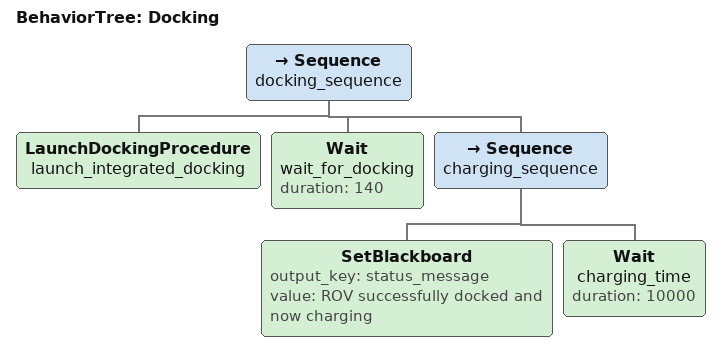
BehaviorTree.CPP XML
<?xml version="1.0" encoding="UTF-8"?>
<root BTCPP_format="4" main_tree_to_execute="Docking">
    <BehaviorTree ID="Docking">
        <Sequence name="docking_sequence">
            <!-- Launch the external docking procedure -->
            <LaunchDockingProcedure name="launch_integrated_docking" />
            <!-- Wait for the docking to complete -->
            <Wait name="wait_for_docking" duration="140" />
            <!-- Extended charging wait period -->
            <Sequence name="charging_sequence">
                <SetBlackboard output_key="status_message" value="ROV successfully docked and now charging" />
                <Wait name="charging_time" duration="10000" />
            </Sequence>
        </Sequence>
    </BehaviorTree>

</root>
